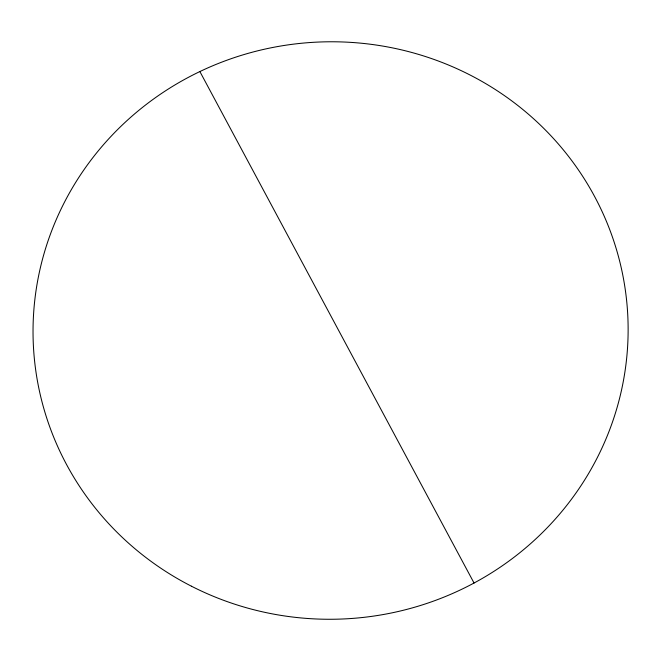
<?xml version="1.0" encoding="UTF-8"?>
<svg xmlns="http://www.w3.org/2000/svg" width="661" height="661" viewBox="0 0 661 661"><rect width="100%" height="100%" fill="white"/><g stroke="black" fill="none" stroke-linecap="round" stroke-linejoin="round"><path stroke-width="0.99" d="M199.878 71.553L474.044 583.019M191.475 586.224A297.574 288.717 -3.2 0 0 627.925 318.833A297.574 288.717 -3.2 0 0 172.347 86.508A297.574 288.717 -3.2 0 0 191.475 586.224"/></g></svg>
